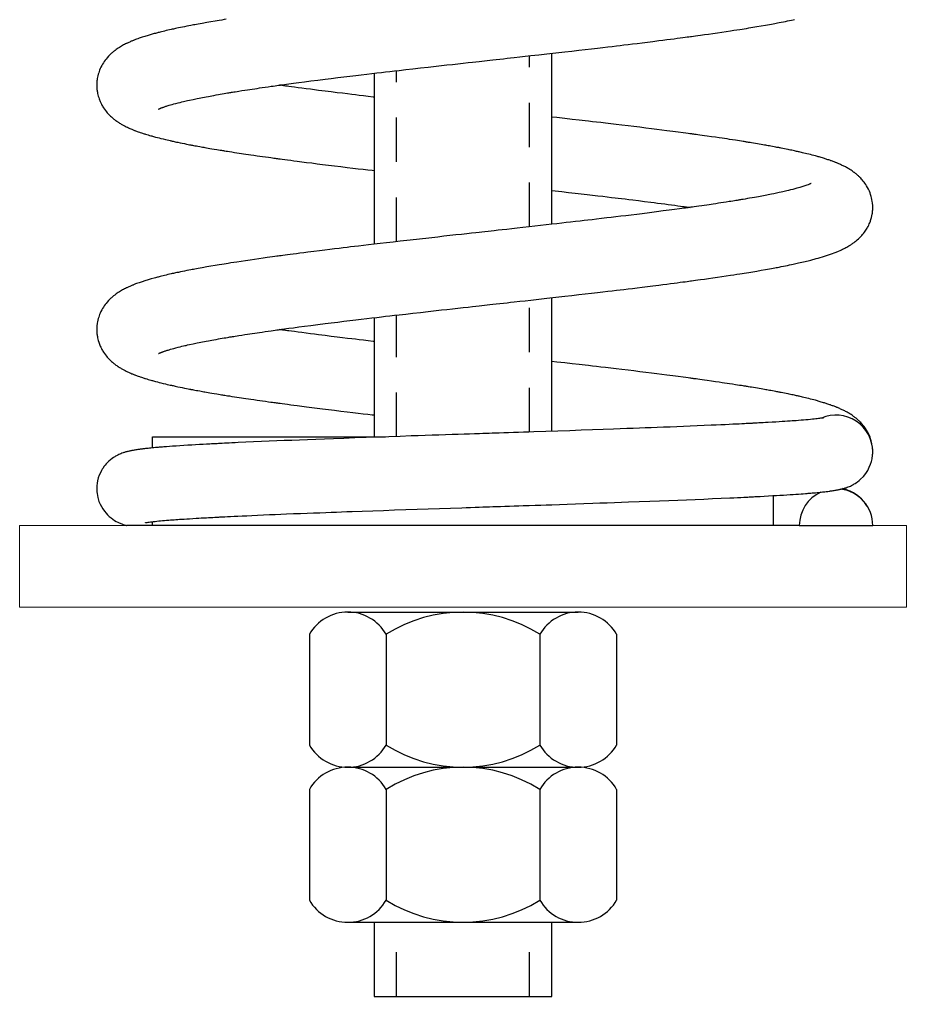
# Model space of a CAD drawing. Extents: x 126.2 to 199.4, y 112.1 to 154.8.
# Drawn here: x 127.406 to 129.906, y 112.08 to 114.836 of the extents above; entities that cross this region are included whole.
import ezdxf

# ---------------------------------------------------------------- set-up
doc = ezdxf.new("R2010")
doc.units = 0
doc.header["$LTSCALE"] = 0.5
doc.header["$MEASUREMENT"] = 0
doc.linetypes.add('HIDDEN', pattern=[0.375, 0.25, -0.125])
doc.layers.get('0').update_dxf_attribs({"linetype": 'CONTINUOUS'})

msp = doc.modelspace()

# ---------------------------------------------------------------- linework, layer by layer
at = {"linetype": 'HIDDEN'}
for p, q in [((128.84349, 114.25086), (128.84349, 114.73329)), ((128.46849, 114.20898), (128.46849, 114.69135)), ((128.84349, 113.67194), (128.84349, 114.04383)), ((128.46849, 113.65825), (128.46849, 114.0019)), ((128.46849, 112.07979), (128.46849, 112.28899)), ((128.84349, 112.07979), (128.84349, 112.28899))]:
    msp.add_line(p, q, dxfattribs=at)
for p, q in [((127.78099, 113.6272), (127.78099, 113.65825)), ((127.78099, 113.65825), (128.43717, 113.65825)), ((129.53099, 113.40825), (129.53099, 113.49259)), ((127.78099, 113.40825), (127.78099, 113.41918)), ((129.53099, 113.40825), (127.78099, 113.40825)), ((128.33123, 113.16399), (128.98075, 113.16399)), ((128.22298, 113.10149), (128.22298, 112.78899)), ((128.43948, 113.10149), (128.43948, 112.78899)), ((128.8725, 113.10149), (128.8725, 112.78899)), ((129.089, 113.10149), (129.089, 112.78899)), ((128.33123, 112.72649), (128.98075, 112.72649)), ((128.33123, 112.72649), (128.98075, 112.72649)), ((128.22298, 112.66399), (128.22298, 112.35149)), ((128.43948, 112.66399), (128.43948, 112.35149)), ((128.8725, 112.66399), (128.8725, 112.35149)), ((129.089, 112.66399), (129.089, 112.35149)), ((128.33123, 112.28899), (128.98075, 112.28899))]:
    msp.add_line(p, q)
at = {"linetype": 'Continuous', "lineweight": 15}
for p, q in [((127.40599, 113.40825), (129.90599, 113.40825)), ((127.40599, 113.40825), (127.40599, 113.17825)), ((129.90599, 113.17825), (129.90599, 113.40825)), ((127.40599, 113.17825), (129.90599, 113.17825))]:
    msp.add_line(p, q, dxfattribs=at)
at = {"linetype": 'Continuous'}
for q in [(127.70793, 113.40825), (129.81105, 113.40825)]:
    msp.add_line((129.60405, 113.40825), q, dxfattribs=at)
at = {"linetype": 'Continuous', "flags": 128}
for points in [[(127.98832, 114.83621), (127.9823, 114.83524), (127.97578, 114.83418), (127.96877, 114.83304), (127.95731, 114.83113), (127.94564, 114.82915), (127.93366, 114.82709), (127.92117, 114.82488), (127.9154, 114.82385), (127.90969, 114.82281), (127.90458, 114.82188), (127.90013, 114.82106), (127.89632, 114.82035), (127.89269, 114.81966), (127.88856, 114.81888), (127.88312, 114.81783), (127.87706, 114.81664), (127.87097, 114.81543), (127.86505, 114.81423), (127.85929, 114.81305), (127.85369, 114.81188), (127.84959, 114.81101), (127.84588, 114.81021), (127.84256, 114.80949), (127.83962, 114.80884), (127.83662, 114.80818), (127.83318, 114.80741), (127.82894, 114.80645), (127.82422, 114.80536), (127.81936, 114.80422), (127.81479, 114.80313), (127.81049, 114.80209), (127.80647, 114.80109), (127.80273, 114.80016), (127.7997, 114.79939), (127.79704, 114.7987), (127.79462, 114.79807), (127.79198, 114.79738), (127.78905, 114.7966), (127.78589, 114.79574), (127.7771, 114.7933), (127.76824, 114.79072), (127.7596, 114.78809), (127.75121, 114.78539), (127.74839, 114.78445), (127.74574, 114.78356), (127.74293, 114.78258), (127.73969, 114.78143), (127.73603, 114.7801), (127.73314, 114.77902), (127.73071, 114.77809), (127.72871, 114.77731), (127.72714, 114.77669), (127.72579, 114.77614), (127.72432, 114.77555), (127.72275, 114.7749), (127.72104, 114.77418), (127.71894, 114.77329), (127.71641, 114.77218), (127.71417, 114.77118), (127.71209, 114.77022), (127.71025, 114.76936), (127.70867, 114.76861), (127.70728, 114.76793), (127.70465, 114.76663), (127.70199, 114.76527), (127.69917, 114.76378), (127.69626, 114.76218), (127.6935, 114.76062), (127.69052, 114.75886), (127.68727, 114.75686), (127.68401, 114.75476), (127.68107, 114.75278), (127.6785, 114.75097), (127.67636, 114.74942), (127.67532, 114.74864), (127.67428, 114.74785), (127.6729, 114.74677), (127.67118, 114.7454), (127.66913, 114.74372), (127.66706, 114.74196), (127.66529, 114.74039), (127.66367, 114.73891), (127.66233, 114.73766), (127.66083, 114.73621), (127.65902, 114.7344), (127.65694, 114.73224), (127.65308, 114.72797), (127.64992, 114.72417), (127.64728, 114.72075), (127.64475, 114.71723), (127.6423, 114.71356), (127.64018, 114.71013), (127.63783, 114.706), (127.63548, 114.70146), (127.63346, 114.69712), (127.63174, 114.69301), (127.63027, 114.68911), (127.62903, 114.68543), (127.62779, 114.68132), (127.62668, 114.677), (127.62574, 114.67271), (127.62504, 114.66882), (127.62451, 114.66523), (127.6242, 114.66258), (127.62396, 114.66006), (127.62375, 114.6572), (127.6236, 114.65369), (127.62356, 114.64962), (127.62366, 114.64552), (127.62379, 114.64299), (127.62395, 114.64088), (127.62411, 114.6391), (127.62426, 114.6377), (127.62444, 114.6362), (127.62475, 114.63389), (127.62524, 114.63086), (127.62597, 114.62704), (127.6269, 114.62296), (127.62787, 114.61928), (127.62909, 114.61521), (127.63023, 114.61185), (127.63118, 114.60927), (127.63211, 114.60692), (127.63332, 114.60406), (127.63486, 114.60069), (127.63661, 114.59715), (127.63825, 114.59409), (127.63971, 114.59151), (127.64114, 114.58915), (127.64296, 114.58629), (127.64526, 114.58291), (127.64803, 114.57911), (127.65084, 114.57555), (127.65342, 114.57249), (127.65575, 114.56989), (127.65799, 114.56751), (127.66011, 114.56536), (127.66229, 114.56324), (127.66485, 114.56086), (127.6677, 114.55835), (127.67011, 114.55632), (127.67196, 114.55482), (127.67353, 114.55359), (127.67546, 114.55212), (127.67769, 114.55046), (127.67976, 114.54899), (127.68155, 114.54775), (127.68304, 114.54674), (127.68426, 114.54593), (127.68601, 114.54479), (127.68796, 114.54356), (127.69014, 114.54223), (127.69269, 114.54071), (127.69616, 114.53873), (127.69971, 114.53679), (127.70327, 114.53493), (127.70682, 114.53315), (127.71014, 114.53155), (127.71303, 114.5302), (127.71523, 114.5292), (127.71731, 114.52828), (127.71964, 114.52727), (127.72249, 114.52606), (127.72456, 114.52521), (127.72663, 114.52437), (127.72845, 114.52365), (127.73001, 114.52304), (127.73129, 114.52254), (127.73322, 114.52181), (127.73533, 114.52101), (127.73769, 114.52014), (127.7404, 114.51917), (127.74364, 114.51802), (127.74635, 114.51709), (127.74936, 114.51608), (127.7523, 114.5151), (127.7549, 114.51426), (127.75715, 114.51354), (127.75918, 114.5129), (127.76142, 114.5122), (127.76485, 114.51115), (127.76874, 114.50998), (127.77264, 114.50884), (127.7761, 114.50784), (127.77853, 114.50715), (127.78074, 114.50653), (127.78325, 114.50583), (127.78619, 114.50503), (127.78959, 114.50411), (127.79454, 114.5028), (127.79958, 114.5015), (127.80464, 114.50022), (127.81115, 114.49861), (127.81704, 114.49718), (127.82229, 114.49595), (127.82692, 114.49487), (127.83095, 114.49395), (127.83269, 114.49355), (127.83429, 114.49319), (127.83618, 114.49277), (127.83858, 114.49224), (127.84149, 114.4916), (127.84493, 114.49085), (127.84854, 114.49007), (127.85216, 114.4893), (127.85828, 114.48801), (127.86439, 114.48675), (127.87049, 114.48552), (127.87633, 114.48436), (127.88134, 114.48337), (127.88547, 114.48257), (127.88749, 114.48218), (127.88919, 114.48186), (127.89112, 114.48149), (127.8936, 114.48102), (127.89662, 114.48045), (127.90022, 114.47978), (127.90438, 114.47901), (127.90861, 114.47824), (127.9137, 114.47731), (127.91813, 114.47652), (127.92188, 114.47585), (127.92501, 114.47529), (127.92849, 114.47468), (127.93267, 114.47394), (127.93725, 114.47314), (127.94249, 114.47224), (127.94838, 114.47123), (127.95496, 114.47012), (127.96162, 114.46901), (127.96669, 114.46816), (127.97114, 114.46743), (127.97495, 114.46681), (127.97812, 114.46629), (127.98063, 114.46588), (127.98251, 114.46558), (127.98505, 114.46517), (127.98842, 114.46463), (127.99261, 114.46396), (127.99765, 114.46316), (128.00473, 114.46205), (128.01196, 114.46092), (128.01887, 114.45985), (128.02545, 114.45885), (128.03168, 114.4579), (128.03757, 114.45702), (128.04416, 114.45603), (128.05091, 114.45503), (128.05838, 114.45394), (128.06657, 114.45275), (128.07551, 114.45146), (128.08306, 114.45038), (128.09109, 114.44925), (128.0996, 114.44806), (128.1077, 114.44694), (128.1147, 114.44597), (128.11926, 114.44535), (128.12317, 114.44482), (128.12643, 114.44437), (128.12904, 114.44402), (128.13099, 114.44376), (128.13274, 114.44352), (128.13629, 114.44305), (128.14083, 114.44244), (128.14638, 114.4417), (128.15345, 114.44076), (128.16159, 114.43968), (128.17023, 114.43854), (128.17931, 114.43735), (128.18883, 114.43611), (128.20163, 114.43446), (128.21517, 114.43272), (128.22948, 114.4309), (128.24455, 114.429), (128.2604, 114.42702), (128.27705, 114.42496), (128.29398, 114.42288), (128.31208, 114.42068), (128.32923, 114.41861), (128.34542, 114.41668), (128.36061, 114.41488), (128.37478, 114.41321), (128.38768, 114.4117), (128.39957, 114.41033), (128.40599, 114.40958)], [(127.79762, 114.58282), (127.79762, 114.58282), (127.79797, 114.583), (127.79831, 114.58318), (127.7988, 114.58341), (127.79948, 114.58373), (127.8004, 114.58415), (127.80152, 114.58464), (127.80228, 114.58496), (127.80308, 114.58529), (127.80385, 114.5856), (127.80457, 114.58589), (127.80534, 114.58619), (127.80634, 114.58658), (127.80784, 114.58714), (127.80943, 114.58772), (127.81096, 114.58827), (127.81243, 114.58878), (127.81442, 114.58946), (127.81643, 114.59014), (127.8185, 114.59081), (127.82051, 114.59146), (127.82232, 114.59203), (127.82492, 114.59283), (127.82804, 114.59377), (127.83171, 114.59485), (127.83603, 114.59608), (127.84109, 114.59748), (127.84673, 114.59898), (127.85266, 114.60051), (127.85846, 114.60196), (127.86386, 114.60328), (127.86788, 114.60423), (127.8716, 114.60511), (127.87536, 114.60597), (127.87972, 114.60696), (127.88474, 114.60807), (127.89551, 114.61039), (127.90642, 114.61266), (127.91211, 114.6138), (127.9173, 114.61483), (127.92202, 114.61575), (127.92698, 114.61671), (127.93249, 114.61775), (127.93818, 114.61882), (127.94339, 114.61979), (127.94845, 114.62071), (127.95375, 114.62167), (127.95991, 114.62277), (127.96698, 114.62402), (127.97187, 114.62488), (127.97714, 114.62579), (127.98272, 114.62675), (127.98787, 114.62762), (127.99234, 114.62838), (127.99612, 114.62901), (127.99919, 114.62952), (128.00154, 114.62991), (128.00368, 114.63026), (128.00645, 114.63072), (128.00992, 114.63128), (128.01409, 114.63196), (128.01897, 114.63275), (128.02437, 114.63361), (128.03283, 114.63495), (128.04079, 114.6362), (128.04825, 114.63735), (128.05517, 114.63842), (128.06185, 114.63943), (128.06925, 114.64054), (128.07563, 114.64149), (128.08252, 114.64251), (128.08993, 114.64359), (128.09787, 114.64474), (128.10635, 114.64596), (128.11522, 114.64722), (128.1213, 114.64807), (128.12671, 114.64883), (128.13145, 114.64948), (128.1355, 114.65004), (128.13885, 114.6505), (128.14149, 114.65087), (128.14343, 114.65113), (128.14525, 114.65138), (128.1488, 114.65186), (128.15324, 114.65247), (128.15856, 114.65319), (128.16479, 114.65403), (128.17834, 114.65584), (128.19325, 114.65782), (128.20956, 114.65996), (128.22732, 114.66226), (128.24656, 114.66473), (128.26733, 114.66736), (128.28473, 114.66954), (128.30286, 114.67179), (128.32049, 114.67395), (128.33741, 114.676), (128.3536, 114.67795), (128.36903, 114.67979), (128.38466, 114.68164), (128.39937, 114.68336), (128.41313, 114.68496), (128.42595, 114.68645), (128.43783, 114.68782), (128.44975, 114.6892), (128.46254, 114.69067), (128.47622, 114.69224), (128.49468, 114.69435), (128.51456, 114.69662), (128.53588, 114.69904), (128.55797, 114.70154), (128.57989, 114.70401), (128.59541, 114.70575), (128.61081, 114.70748), (128.6261, 114.70919), (128.64126, 114.71088), (128.65622, 114.71254), (128.67026, 114.7141), (128.68316, 114.71553), (128.6925, 114.71656), (128.70112, 114.71751), (128.70899, 114.71838), (128.7162, 114.71917), (128.72384, 114.72001), (128.73121, 114.72082), (128.73989, 114.72178), (128.74933, 114.72282), (128.75965, 114.72396), (128.76994, 114.7251), (128.78014, 114.72623), (128.79024, 114.72735), (128.80025, 114.72846), (128.81578, 114.73019), (128.83114, 114.73191), (128.847, 114.73368), (128.86929, 114.73618), (128.89276, 114.73883), (128.91737, 114.74161), (128.94309, 114.74452), (128.96246, 114.74673), (128.98208, 114.74897), (129.00072, 114.7511), (129.01827, 114.75312), (129.03473, 114.75502), (129.05016, 114.75681), (129.06455, 114.75849), (129.07684, 114.75994), (129.08828, 114.7613), (129.09887, 114.76256), (129.10956, 114.76384), (129.12127, 114.76525), (129.13398, 114.7668), (129.14708, 114.7684), (129.16106, 114.77012), (129.1759, 114.77196), (129.19156, 114.77392), (129.20801, 114.776), (129.2192, 114.77742), (129.23056, 114.77888), (129.2412, 114.78025), (129.25099, 114.78152), (129.25995, 114.78269), (129.26808, 114.78376), (129.2754, 114.78472), (129.28193, 114.78559), (129.28768, 114.78635), (129.29265, 114.78702), (129.29686, 114.78758), (129.30043, 114.78806), (129.3053, 114.78871), (129.31127, 114.78952), (129.31827, 114.79047), (129.32587, 114.79152), (129.33656, 114.793), (129.34812, 114.79463), (129.36047, 114.79638), (129.37295, 114.79819), (129.38538, 114.80001), (129.39775, 114.80185), (129.41006, 114.80371), (129.41956, 114.80517), (129.42821, 114.80651), (129.43588, 114.80772), (129.4426, 114.80878), (129.44853, 114.80973), (129.45474, 114.81073), (129.46146, 114.81183), (129.4728, 114.8137), (129.48439, 114.81565), (129.4962, 114.81767), (129.50848, 114.81982), (129.51416, 114.82083), (129.51993, 114.82186), (129.52559, 114.82289), (129.53061, 114.82381), (129.53497, 114.82462), (129.53871, 114.82531), (129.54239, 114.82601), (129.54733, 114.82695), (129.55292, 114.82803), (129.55905, 114.82924), (129.56509, 114.83044), (129.57097, 114.83164), (129.57669, 114.83282), (129.58192, 114.83392), (129.58667, 114.83493), (129.59087, 114.83584)], [(128.40599, 114.61672), (128.40306, 114.61706), (128.38885, 114.61872), (128.37574, 114.62027), (128.36373, 114.6217), (128.35281, 114.623), (128.34295, 114.62418), (128.33022, 114.62572), (128.31626, 114.62742), (128.30111, 114.62928), (128.2848, 114.63131), (128.26739, 114.63349), (128.24891, 114.63582), (128.23755, 114.63727), (128.22586, 114.63878), (128.21385, 114.64034), (128.20188, 114.6419), (128.19103, 114.64333), (128.18137, 114.64461), (128.17287, 114.64574), (128.1655, 114.64673), (128.16093, 114.64735), (128.15692, 114.64789), (128.15346, 114.64836), (128.15055, 114.64875), (128.14813, 114.64908), (128.1452, 114.64948), (128.14136, 114.65001), (128.13829, 114.65043)], [(129.81105, 114.3057), (129.81103, 114.30767), (129.81097, 114.30955), (129.81089, 114.31132), (129.81079, 114.313), (129.81068, 114.31457), (129.81053, 114.31631), (129.81027, 114.3189), (129.80981, 114.32245), (129.80882, 114.32818), (129.80782, 114.33272), (129.80685, 114.33645), (129.80592, 114.33963), (129.80505, 114.34232), (129.80342, 114.34688), (129.80144, 114.35172), (129.79906, 114.35686), (129.79625, 114.36223), (129.79353, 114.36688), (129.79115, 114.3706), (129.78894, 114.3738), (129.78667, 114.37689), (129.78427, 114.37996), (129.7814, 114.38339), (129.7793, 114.38575), (129.77707, 114.38815), (129.77506, 114.39021), (129.77333, 114.39191), (129.77192, 114.39327), (129.77078, 114.39433), (129.76942, 114.39557), (129.76783, 114.39698), (129.76599, 114.39856), (129.76405, 114.40017), (129.76236, 114.40153), (129.76073, 114.4028), (129.75952, 114.40373), (129.75843, 114.40455), (129.75717, 114.40548), (129.75504, 114.407), (129.75256, 114.40872), (129.74982, 114.41055), (129.74681, 114.41246), (129.7439, 114.41424), (129.74139, 114.41573), (129.73909, 114.41704), (129.73668, 114.41837), (129.73424, 114.41969), (129.73193, 114.4209), (129.72971, 114.42203), (129.72751, 114.42312), (129.72523, 114.42422), (129.72307, 114.42524), (129.72052, 114.42641), (129.71775, 114.42765), (129.71533, 114.4287), (129.7133, 114.42957), (129.71161, 114.43027), (129.71002, 114.43093), (129.70851, 114.43154), (129.70705, 114.43213), (129.70569, 114.43266), (129.70404, 114.43331), (129.70209, 114.43406), (129.69982, 114.43491), (129.69754, 114.43576), (129.69514, 114.43663), (129.69325, 114.4373), (129.69159, 114.43789), (129.68964, 114.43856), (129.68726, 114.43937), (129.68457, 114.44028), (129.68199, 114.44113), (129.67931, 114.442), (129.67695, 114.44275), (129.67468, 114.44346), (129.67208, 114.44427), (129.66914, 114.44517), (129.66583, 114.44616), (129.66268, 114.44708), (129.65981, 114.44792), (129.65723, 114.44865), (129.65495, 114.4493), (129.65265, 114.44994), (129.64917, 114.45089), (129.645, 114.45202), (129.64028, 114.45327), (129.63548, 114.45451), (129.63041, 114.4558), (129.62555, 114.45701), (129.62102, 114.45811), (129.61693, 114.45909), (129.61318, 114.45998), (129.60973, 114.46078), (129.60659, 114.46151), (129.60377, 114.46215), (129.60127, 114.46272), (129.59875, 114.46328), (129.59644, 114.4638), (129.59361, 114.46442), (129.59025, 114.46515), (129.58664, 114.46593), (129.58303, 114.4667), (129.57942, 114.46747), (129.57581, 114.46822), (129.57221, 114.46896), (129.56709, 114.47001), (129.56199, 114.47103), (129.55726, 114.47197), (129.55313, 114.47278), (129.55032, 114.47333), (129.5479, 114.47379), (129.54588, 114.47418), (129.54385, 114.47457), (129.54109, 114.47509), (129.5376, 114.47575), (129.53338, 114.47653), (129.5285, 114.47743), (129.52386, 114.47828), (129.51969, 114.47904), (129.516, 114.4797), (129.51233, 114.48035), (129.50923, 114.4809), (129.50567, 114.48153), (129.50141, 114.48228), (129.49645, 114.48314), (129.49076, 114.48412), (129.48576, 114.48497), (129.4803, 114.4859), (129.47465, 114.48685), (129.46955, 114.4877), (129.46502, 114.48844), (129.46109, 114.48909), (129.45766, 114.48965), (129.4549, 114.4901), (129.45279, 114.49044), (129.4509, 114.49074), (129.44844, 114.49114), (129.4454, 114.49163), (129.44103, 114.49232), (129.43582, 114.49315), (129.42979, 114.49409), (129.42371, 114.49504), (129.4154, 114.49632), (129.40758, 114.49752), (129.40025, 114.49863), (129.39342, 114.49965), (129.3869, 114.50062), (129.37788, 114.50195), (129.36772, 114.50343), (129.35641, 114.50505), (129.34391, 114.50682), (129.33687, 114.50781), (129.32988, 114.50878), (129.32362, 114.50965), (129.31812, 114.5104), (129.3134, 114.51104), (129.30947, 114.51158), (129.30659, 114.51197), (129.30436, 114.51227), (129.30266, 114.5125), (129.30069, 114.51276), (129.29831, 114.51308), (129.29554, 114.51345), (129.29036, 114.51415), (129.28418, 114.51497), (129.27696, 114.51593), (129.26267, 114.51781), (129.24717, 114.51983), (129.23042, 114.522), (129.21674, 114.52375), (129.2023, 114.52558), (129.18709, 114.5275), (129.17109, 114.52949), (129.15431, 114.53157), (129.13747, 114.53363), (129.1213, 114.5356), (129.10406, 114.53767), (129.08771, 114.53963), (129.07229, 114.54145), (129.05781, 114.54315), (129.0443, 114.54473), (129.03198, 114.54616), (129.02062, 114.54747), (129.01022, 114.54866), (129.00069, 114.54976), (128.98302, 114.55178), (128.96379, 114.55398), (128.94299, 114.55634), (128.92061, 114.55888), (128.90599, 114.56054)], [(129.63701, 114.37332), (129.63701, 114.37332), (129.63679, 114.37321), (129.63646, 114.37304), (129.63605, 114.37283), (129.63546, 114.37255), (129.63465, 114.37218), (129.63361, 114.37172), (129.63239, 114.37119), (129.63052, 114.37043), (129.62858, 114.36967), (129.62552, 114.36853), (129.62244, 114.36744), (129.6196, 114.36647), (129.6167, 114.36551), (129.61383, 114.36459), (129.61132, 114.3638), (129.60853, 114.36294), (129.6052, 114.36195), (129.60128, 114.36081), (129.59667, 114.35952), (129.59131, 114.35806), (129.58552, 114.35653), (129.57956, 114.35501), (129.57391, 114.35362), (129.56868, 114.35235), (129.5648, 114.35144), (129.56117, 114.3506), (129.55711, 114.34967), (129.55241, 114.34862), (129.54709, 114.34745), (129.53989, 114.3459), (129.53263, 114.34438), (129.52537, 114.3429), (129.52067, 114.34196), (129.51633, 114.3411), (129.51232, 114.34032), (129.50807, 114.3395), (129.50342, 114.33862), (129.49851, 114.3377), (129.49371, 114.3368), (129.48857, 114.33586), (129.48351, 114.33494), (129.47776, 114.3339), (129.47113, 114.33272), (129.46357, 114.33139), (129.45771, 114.33038), (129.45146, 114.32931), (129.4458, 114.32835), (129.44099, 114.32754), (129.43782, 114.32701), (129.4352, 114.32657), (129.43314, 114.32623), (129.4314, 114.32594), (129.42875, 114.32551), (129.42542, 114.32496), (129.42139, 114.32431), (129.41664, 114.32354), (129.41127, 114.32268), (129.40596, 114.32183), (129.39774, 114.32054), (129.39002, 114.31934), (129.38282, 114.31823), (129.37615, 114.31721), (129.36914, 114.31615), (129.36133, 114.31499), (129.35561, 114.31414), (129.34951, 114.31324), (129.34303, 114.3123), (129.33615, 114.3113), (129.32887, 114.31026), (129.32123, 114.30917), (129.31412, 114.30817), (129.30787, 114.3073), (129.30252, 114.30656), (129.29806, 114.30594), (129.29452, 114.30545), (129.2919, 114.3051), (129.2899, 114.30482), (129.28751, 114.3045), (129.28346, 114.30395), (129.27853, 114.30328), (129.2727, 114.30249), (129.26606, 114.3016), (129.25211, 114.29973), (129.23679, 114.29771), (129.22005, 114.29552), (129.20185, 114.29316), (129.18215, 114.29065), (129.16092, 114.28797), (129.14574, 114.28607), (129.13019, 114.28415), (129.11516, 114.28231), (129.10072, 114.28055), (129.08688, 114.27888), (129.07366, 114.2773), (129.06109, 114.27581), (129.04632, 114.27406), (129.03259, 114.27246), (129.01993, 114.27098), (129.00832, 114.26964), (128.9976, 114.2684), (128.98603, 114.26707), (128.97319, 114.26559), (128.95906, 114.26397), (128.94705, 114.26259), (128.93423, 114.26113), (128.9206, 114.25957), (128.90615, 114.25793), (128.89088, 114.2562), (128.87478, 114.25438), (128.85809, 114.2525), (128.84205, 114.25069), (128.82472, 114.24875), (128.80849, 114.24694), (128.79337, 114.24525), (128.77936, 114.24369), (128.76647, 114.24226), (128.7547, 114.24096), (128.74404, 114.23978), (128.73497, 114.23878), (128.72651, 114.23785), (128.7179, 114.2369), (128.7095, 114.23598), (128.70128, 114.23507), (128.69246, 114.2341), (128.6803, 114.23276), (128.66679, 114.23126), (128.65192, 114.22962), (128.63591, 114.22784), (128.61932, 114.22599), (128.60223, 114.22408), (128.58462, 114.22211), (128.5596, 114.2193), (128.53368, 114.21638), (128.50688, 114.21335), (128.47927, 114.21021), (128.45913, 114.20791), (128.44009, 114.20574), (128.42218, 114.20368), (128.4054, 114.20175), (128.3897, 114.19993), (128.37507, 114.19822), (128.3615, 114.19663), (128.34998, 114.19526), (128.33934, 114.194), (128.32937, 114.19281), (128.31862, 114.19151), (128.30681, 114.19008), (128.29394, 114.18852), (128.28065, 114.18689), (128.26645, 114.18513), (128.25135, 114.18325), (128.2354, 114.18125), (128.21861, 114.17912), (128.20723, 114.17766), (128.19633, 114.17626), (128.18629, 114.17496), (128.1771, 114.17376), (128.16873, 114.17266), (128.16117, 114.17167), (128.15441, 114.17077), (128.14845, 114.16998), (128.14326, 114.16929), (128.13883, 114.16869), (128.13516, 114.1682), (128.13131, 114.16769), (128.12576, 114.16694), (128.11911, 114.16603), (128.11171, 114.16502), (128.10376, 114.16392), (128.09264, 114.16237), (128.08067, 114.16068), (128.06816, 114.15888), (128.05569, 114.15707), (128.04328, 114.15524), (128.03093, 114.15338), (128.01866, 114.15151), (128.00962, 114.15012), (128.00157, 114.14886), (127.99448, 114.14774), (127.98832, 114.14676), (127.9823, 114.14579), (127.97578, 114.14473), (127.96877, 114.14358), (127.95731, 114.14168), (127.94564, 114.1397), (127.93366, 114.13763), (127.92117, 114.13543), (127.9154, 114.1344), (127.90969, 114.13336), (127.90458, 114.13243), (127.90013, 114.1316), (127.89632, 114.13089), (127.89269, 114.13021), (127.88856, 114.12942), (127.88312, 114.12837), (127.87706, 114.12719), (127.87097, 114.12598), (127.86505, 114.12478), (127.85929, 114.12359), (127.85369, 114.12242), (127.84959, 114.12155), (127.84588, 114.12076), (127.84256, 114.12004), (127.83962, 114.11939), (127.83662, 114.11873), (127.83318, 114.11795), (127.82894, 114.11699), (127.82422, 114.11591), (127.81936, 114.11477), (127.81479, 114.11368), (127.81049, 114.11263), (127.80647, 114.11164), (127.80273, 114.1107), (127.7997, 114.10993), (127.79704, 114.10925), (127.79462, 114.10862), (127.79198, 114.10792), (127.78905, 114.10715), (127.78589, 114.10629), (127.7771, 114.10385), (127.76824, 114.10127), (127.7596, 114.09863), (127.75121, 114.09594), (127.74839, 114.095), (127.74574, 114.0941), (127.74293, 114.09313), (127.73969, 114.09198), (127.73603, 114.09065), (127.73314, 114.08957), (127.73071, 114.08864), (127.72871, 114.08786), (127.72714, 114.08723), (127.72579, 114.08669), (127.72432, 114.08609), (127.72275, 114.08544), (127.72104, 114.08473), (127.71894, 114.08383), (127.71641, 114.08273), (127.71417, 114.08172), (127.71209, 114.08077), (127.71025, 114.07991), (127.70867, 114.07915), (127.70728, 114.07848), (127.70465, 114.07718), (127.70199, 114.07581), (127.69917, 114.07432), (127.69626, 114.07273), (127.6935, 114.07116), (127.69052, 114.0694), (127.68727, 114.06741), (127.68401, 114.06531), (127.68107, 114.06333), (127.6785, 114.06152), (127.67636, 114.05996), (127.67532, 114.05918), (127.67428, 114.05839), (127.6729, 114.05732), (127.67118, 114.05595), (127.66913, 114.05427), (127.66706, 114.0525), (127.66529, 114.05094), (127.66367, 114.04946), (127.66233, 114.0482), (127.66083, 114.04675), (127.65902, 114.04495), (127.65694, 114.04279), (127.65308, 114.03852), (127.64992, 114.03471), (127.64728, 114.03129), (127.64475, 114.02777), (127.6423, 114.02411), (127.64018, 114.02067), (127.63783, 114.01654), (127.63548, 114.01201), (127.63346, 114.00767), (127.63174, 114.00355), (127.63027, 113.99966), (127.62903, 113.99598), (127.62779, 113.99186), (127.62668, 113.98754), (127.62574, 113.98325), (127.62504, 113.97936), (127.62451, 113.97578), (127.6242, 113.97312), (127.62396, 113.9706), (127.62375, 113.96774), (127.6236, 113.96424), (127.62356, 113.96016), (127.62366, 113.95606), (127.62379, 113.95354), (127.62395, 113.95142), (127.62411, 113.94965), (127.62426, 113.94824), (127.62444, 113.94674), (127.62475, 113.94444), (127.62524, 113.9414), (127.62597, 113.93759), (127.6269, 113.9335), (127.62787, 113.92982), (127.62909, 113.92575), (127.63023, 113.9224), (127.63118, 113.91982), (127.63211, 113.91746), (127.63332, 113.91461), (127.63486, 113.91123), (127.63661, 113.9077), (127.63825, 113.90463), (127.63971, 113.90206), (127.64114, 113.89969), (127.64296, 113.89683), (127.64526, 113.89345), (127.64803, 113.88966), (127.65084, 113.8861), (127.65342, 113.88304), (127.65575, 113.88044), (127.65799, 113.87805), (127.66011, 113.8759), (127.66229, 113.87378), (127.66485, 113.87141), (127.6677, 113.8689), (127.67011, 113.86687), (127.67196, 113.86537), (127.67353, 113.86413), (127.67546, 113.86266), (127.67769, 113.86101), (127.67976, 113.85953), (127.68155, 113.85829), (127.68304, 113.85729), (127.68426, 113.85648), (127.68601, 113.85534), (127.68796, 113.85411), (127.69014, 113.85277), (127.69269, 113.85126), (127.69616, 113.84927), (127.69971, 113.84733), (127.70327, 113.84547), (127.70682, 113.84369), (127.71014, 113.84209), (127.71303, 113.84074), (127.71523, 113.83975), (127.71731, 113.83883), (127.71964, 113.83781), (127.72249, 113.83661), (127.72456, 113.83576), (127.72663, 113.83492), (127.72845, 113.83419), (127.73001, 113.83358), (127.73129, 113.83308), (127.73322, 113.83235), (127.73533, 113.83156), (127.73769, 113.83069), (127.7404, 113.82971), (127.74364, 113.82857), (127.74635, 113.82764), (127.74936, 113.82662), (127.7523, 113.82565), (127.7549, 113.8248), (127.75715, 113.82409), (127.75918, 113.82344), (127.76142, 113.82275), (127.76485, 113.82169), (127.76874, 113.82053), (127.77264, 113.81938), (127.7761, 113.81838), (127.77853, 113.81769), (127.78074, 113.81708), (127.78325, 113.81638), (127.78619, 113.81557), (127.78959, 113.81466), (127.79454, 113.81335), (127.79958, 113.81205), (127.80464, 113.81076), (127.81115, 113.80915), (127.81704, 113.80773), (127.82229, 113.80649), (127.82692, 113.80542), (127.83095, 113.8045), (127.83269, 113.8041), (127.83429, 113.80374), (127.83618, 113.80332), (127.83858, 113.80279), (127.84149, 113.80214), (127.84493, 113.8014), (127.84854, 113.80062), (127.85216, 113.79985), (127.85828, 113.79856), (127.86439, 113.7973), (127.87049, 113.79607), (127.87633, 113.7949), (127.88134, 113.79392), (127.88547, 113.79312), (127.88749, 113.79273), (127.88919, 113.7924), (127.89112, 113.79204), (127.8936, 113.79157), (127.89662, 113.791), (127.90022, 113.79033), (127.90438, 113.78956), (127.90861, 113.78878), (127.9137, 113.78786), (127.91813, 113.78706), (127.92188, 113.78639), (127.92501, 113.78584), (127.92849, 113.78522), (127.93267, 113.78449), (127.93725, 113.78369), (127.94249, 113.78279), (127.94838, 113.78178), (127.95496, 113.78067), (127.96162, 113.77955), (127.96669, 113.77871), (127.97114, 113.77798), (127.97495, 113.77735), (127.97812, 113.77684), (127.98063, 113.77643), (127.98251, 113.77612), (127.98505, 113.77571), (127.98842, 113.77517), (127.99261, 113.7745), (127.99765, 113.77371), (128.00473, 113.77259), (128.01196, 113.77147), (128.01887, 113.7704), (128.02545, 113.76939), (128.03168, 113.76845), (128.03757, 113.76756), (128.04416, 113.76658), (128.05091, 113.76558), (128.05838, 113.76448), (128.06657, 113.76329), (128.07551, 113.76201), (128.08306, 113.76093), (128.09109, 113.75979), (128.0996, 113.7586), (128.1077, 113.75748), (128.1147, 113.75652), (128.11926, 113.75589), (128.12317, 113.75536), (128.12643, 113.75492), (128.12904, 113.75457), (128.13099, 113.75431), (128.13274, 113.75407), (128.13629, 113.75359), (128.14083, 113.75298), (128.14638, 113.75224), (128.15345, 113.7513), (128.16159, 113.75023), (128.17023, 113.74909), (128.17931, 113.7479), (128.18883, 113.74666), (128.20163, 113.74501), (128.21517, 113.74327), (128.22948, 113.74145), (128.24455, 113.73955), (128.2604, 113.73757), (128.27705, 113.7355), (128.29398, 113.73342), (128.31208, 113.73122), (128.32923, 113.72916), (128.34542, 113.72722), (128.36061, 113.72542), (128.37478, 113.72376), (128.38768, 113.72225), (128.39957, 113.72087), (128.40599, 113.72013)], [(128.90599, 114.35349), (128.91562, 114.35239), (128.93436, 114.35026), (128.95341, 114.34808), (128.97187, 114.34596), (128.98925, 114.34396), (129.00555, 114.34208), (129.02149, 114.34024), (129.0363, 114.33851), (129.05, 114.3369), (129.06262, 114.33541), (129.07415, 114.33404), (129.08462, 114.33279), (129.09366, 114.3317), (129.10278, 114.3306), (129.11265, 114.3294), (129.12323, 114.32811), (129.13452, 114.32672), (129.15035, 114.32475), (129.16733, 114.32263), (129.18539, 114.32034), (129.19481, 114.31914), (129.20448, 114.3179), (129.2144, 114.31662), (129.22455, 114.3153), (129.2344, 114.31401), (129.24341, 114.31282), (129.25297, 114.31155), (129.26139, 114.31043), (129.26871, 114.30945), (129.27495, 114.30861), (129.27941, 114.30801), (129.28311, 114.3075), (129.28606, 114.3071), (129.28941, 114.30664), (129.29401, 114.30602), (129.29631, 114.3057)], [(127.79762, 113.89337), (127.79762, 113.89336), (127.79797, 113.89355), (127.79831, 113.89372), (127.7988, 113.89396), (127.79948, 113.89428), (127.8004, 113.89469), (127.80152, 113.89518), (127.80228, 113.89551), (127.80308, 113.89584), (127.80385, 113.89615), (127.80457, 113.89644), (127.80534, 113.89674), (127.80634, 113.89712), (127.80784, 113.89768), (127.80943, 113.89826), (127.81096, 113.89881), (127.81243, 113.89933), (127.81442, 113.90001), (127.81643, 113.90068), (127.8185, 113.90136), (127.82051, 113.90201), (127.82232, 113.90258), (127.82492, 113.90338), (127.82804, 113.90432), (127.83171, 113.90539), (127.83603, 113.90663), (127.84109, 113.90802), (127.84673, 113.90953), (127.85266, 113.91106), (127.85846, 113.91251), (127.86386, 113.91382), (127.86788, 113.91478), (127.8716, 113.91565), (127.87536, 113.91652), (127.87972, 113.9175), (127.88474, 113.91862), (127.89551, 113.92094), (127.90642, 113.9232), (127.91211, 113.92435), (127.9173, 113.92538), (127.92202, 113.9263), (127.92698, 113.92726), (127.93249, 113.9283), (127.93818, 113.92937), (127.94339, 113.93033), (127.94845, 113.93126), (127.95375, 113.93222), (127.95991, 113.93332), (127.96698, 113.93457), (127.97187, 113.93542), (127.97714, 113.93634), (127.98272, 113.93729), (127.98787, 113.93817), (127.99234, 113.93892), (127.99612, 113.93955), (127.99919, 113.94007), (128.00154, 113.94045), (128.00368, 113.94081), (128.00645, 113.94126), (128.00992, 113.94183), (128.01409, 113.94251), (128.01897, 113.94329), (128.02437, 113.94416), (128.03283, 113.9455), (128.04079, 113.94675), (128.04825, 113.9479), (128.05517, 113.94896), (128.06185, 113.94997), (128.06925, 113.95109), (128.07563, 113.95204), (128.08252, 113.95305), (128.08993, 113.95414), (128.09787, 113.95529), (128.10635, 113.9565), (128.11522, 113.95776), (128.1213, 113.95862), (128.12671, 113.95937), (128.13145, 113.96003), (128.1355, 113.96059), (128.13885, 113.96105), (128.14149, 113.96141), (128.14343, 113.96168), (128.14525, 113.96192), (128.1488, 113.96241), (128.15324, 113.96301), (128.15856, 113.96373), (128.16479, 113.96457), (128.17834, 113.96639), (128.19325, 113.96836), (128.20956, 113.97051), (128.22732, 113.97281), (128.24656, 113.97528), (128.26733, 113.97791), (128.28473, 113.98009), (128.30286, 113.98233), (128.32049, 113.98449), (128.33741, 113.98655), (128.3536, 113.9885), (128.36903, 113.99034), (128.38466, 113.99218), (128.39937, 113.99391), (128.41313, 113.99551), (128.42595, 113.997), (128.43783, 113.99837), (128.44975, 113.99974), (128.46254, 114.00121), (128.47622, 114.00278), (128.49468, 114.0049), (128.51456, 114.00716), (128.53588, 114.00958), (128.55797, 114.01209), (128.57989, 114.01456), (128.59541, 114.0163), (128.61081, 114.01803), (128.6261, 114.01974), (128.64126, 114.02142), (128.65622, 114.02309), (128.67026, 114.02465), (128.68316, 114.02607), (128.6925, 114.0271), (128.70112, 114.02806), (128.70899, 114.02892), (128.7162, 114.02972), (128.72384, 114.03056), (128.73121, 114.03137), (128.73989, 114.03232), (128.74933, 114.03336), (128.75965, 114.03451), (128.76994, 114.03564), (128.78014, 114.03677), (128.79024, 114.0379), (128.80025, 114.03901), (128.81578, 114.04074), (128.83114, 114.04245), (128.847, 114.04423), (128.86929, 114.04673), (128.89276, 114.04937), (128.91737, 114.05215), (128.94309, 114.05507), (128.96246, 114.05727), (128.98208, 114.05951), (129.00072, 114.06165), (129.01827, 114.06366), (129.03473, 114.06556), (129.05016, 114.06735), (129.06455, 114.06904), (129.07684, 114.07049), (129.08828, 114.07184), (129.09887, 114.07311), (129.10956, 114.07439), (129.12127, 114.0758), (129.13398, 114.07734), (129.14708, 114.07894), (129.16106, 114.08066), (129.1759, 114.0825), (129.19156, 114.08446), (129.20801, 114.08654), (129.2192, 114.08797), (129.23056, 114.08942), (129.2412, 114.09079), (129.25099, 114.09207), (129.25995, 114.09323), (129.26808, 114.0943), (129.2754, 114.09527), (129.28193, 114.09613), (129.28768, 114.0969), (129.29265, 114.09756), (129.29686, 114.09812), (129.30043, 114.0986), (129.3053, 114.09926), (129.31127, 114.10007), (129.31827, 114.10102), (129.32587, 114.10207), (129.33656, 114.10355), (129.34812, 114.10517), (129.36047, 114.10693), (129.37295, 114.10873), (129.38538, 114.11056), (129.39775, 114.1124), (129.41006, 114.11426), (129.41956, 114.11572), (129.42821, 114.11706), (129.43588, 114.11826), (129.4426, 114.11933), (129.44853, 114.12028), (129.45474, 114.12128), (129.46146, 114.12237), (129.4728, 114.12425), (129.48439, 114.12619), (129.4962, 114.12822), (129.50848, 114.13037), (129.51416, 114.13137), (129.51993, 114.13241), (129.52559, 114.13344), (129.53061, 114.13435), (129.53497, 114.13516), (129.53871, 114.13586), (129.54239, 114.13656), (129.54733, 114.1375), (129.55292, 114.13858), (129.55905, 114.13978), (129.56509, 114.14099), (129.57097, 114.14218), (129.57669, 114.14336), (129.58192, 114.14446), (129.58667, 114.14547), (129.59087, 114.14638), (129.59452, 114.14718), (129.59809, 114.14797), (129.60187, 114.14882), (129.60616, 114.14979), (129.61093, 114.15089), (129.61575, 114.15203), (129.62029, 114.15311), (129.62455, 114.15415), (129.62855, 114.15514), (129.63258, 114.15615), (129.63608, 114.15704), (129.63905, 114.15781), (129.64214, 114.15862), (129.64561, 114.15954), (129.65133, 114.1611), (129.65721, 114.16274), (129.66314, 114.16445), (129.66898, 114.16619), (129.67471, 114.16795), (129.68037, 114.16975), (129.68625, 114.17169), (129.69178, 114.17358), (129.69769, 114.1757), (129.7025, 114.1775), (129.70764, 114.17951), (129.71408, 114.18216), (129.71873, 114.18419), (129.72326, 114.18625), (129.72593, 114.18752), (129.72891, 114.18898), (129.73196, 114.19052), (129.73502, 114.19212), (129.73806, 114.19378), (129.74107, 114.19549), (129.74379, 114.19709), (129.74563, 114.19821), (129.74729, 114.19924), (129.74882, 114.20021), (129.75022, 114.20112), (129.75156, 114.20201), (129.75321, 114.20313), (129.75523, 114.20453), (129.7587, 114.20705), (129.76172, 114.20936), (129.76404, 114.21122), (129.76705, 114.21375), (129.77063, 114.21693), (129.77366, 114.2198), (129.77633, 114.22248), (129.77827, 114.22453), (129.78029, 114.22675), (129.78249, 114.2293), (129.7849, 114.23224), (129.78747, 114.23557), (129.78984, 114.23887), (129.79179, 114.24177), (129.79338, 114.24428), (129.79481, 114.24665), (129.79626, 114.24919), (129.79788, 114.25221), (129.79962, 114.25569), (129.80118, 114.25909), (129.80241, 114.26199), (129.80337, 114.2644), (129.8043, 114.26691), (129.80502, 114.269), (129.80581, 114.27141), (129.80662, 114.27411), (129.80752, 114.27746), (129.80852, 114.28174), (129.80944, 114.28659), (129.8099, 114.28957), (129.8102, 114.29188), (129.81041, 114.29375), (129.8106, 114.29578), (129.81083, 114.29878), (129.81099, 114.30209), (129.81105, 114.3057)], [(128.40599, 113.92727), (128.40306, 113.92761), (128.38885, 113.92927), (128.37574, 113.93082), (128.36373, 113.93224), (128.35281, 113.93355), (128.34295, 113.93473), (128.33022, 113.93627), (128.31626, 113.93797), (128.30111, 113.93983), (128.2848, 113.94185), (128.26739, 113.94403), (128.24891, 113.94637), (128.23755, 113.94782), (128.22586, 113.94932), (128.21385, 113.95088), (128.20188, 113.95245), (128.19103, 113.95387), (128.18137, 113.95516), (128.17287, 113.95629), (128.1655, 113.95728), (128.16093, 113.95789), (128.15692, 113.95843), (128.15346, 113.9589), (128.15055, 113.9593), (128.14813, 113.95963), (128.1452, 113.96003), (128.14136, 113.96055), (128.13829, 113.96097)], [(129.81105, 113.61625), (129.81103, 113.61822), (129.81097, 113.62009), (129.81089, 113.62187), (129.81079, 113.62354), (129.81068, 113.62512), (129.81053, 113.62686), (129.81027, 113.62945), (129.80981, 113.633), (129.80882, 113.63873), (129.80782, 113.64327), (129.80685, 113.647), (129.80592, 113.65018), (129.80505, 113.65286), (129.80342, 113.65743), (129.80144, 113.66226), (129.79906, 113.6674), (129.79625, 113.67277), (129.79353, 113.67743), (129.79115, 113.68114), (129.78894, 113.68434), (129.78667, 113.68744), (129.78427, 113.6905), (129.7814, 113.69393), (129.7793, 113.6963), (129.77707, 113.69869), (129.77506, 113.70075), (129.77333, 113.70246), (129.77192, 113.70381), (129.77078, 113.70487), (129.76942, 113.70611), (129.76783, 113.70752), (129.76599, 113.70911), (129.76405, 113.71072), (129.76236, 113.71208), (129.76073, 113.71335), (129.75952, 113.71428), (129.75843, 113.7151), (129.75717, 113.71602), (129.75504, 113.71755), (129.75256, 113.71926), (129.74982, 113.72109), (129.74681, 113.72301), (129.7439, 113.72479), (129.74139, 113.72627), (129.73909, 113.72759), (129.73668, 113.72892), (129.73424, 113.73023), (129.73193, 113.73144), (129.72971, 113.73257), (129.72751, 113.73366), (129.72523, 113.73476), (129.72307, 113.73578), (129.72052, 113.73695), (129.71775, 113.7382), (129.71533, 113.73925), (129.7133, 113.74011), (129.71161, 113.74082), (129.71002, 113.74148), (129.70851, 113.74209), (129.70705, 113.74267), (129.70569, 113.74321), (129.70404, 113.74385), (129.70209, 113.7446), (129.69982, 113.74546), (129.69754, 113.7463), (129.69514, 113.74717), (129.69325, 113.74785), (129.69159, 113.74843), (129.68964, 113.74911), (129.68726, 113.74992), (129.68457, 113.75082), (129.68199, 113.75167), (129.67931, 113.75254), (129.67695, 113.75329), (129.67468, 113.75401), (129.67208, 113.75481), (129.66914, 113.75571), (129.66583, 113.7567), (129.66268, 113.75763), (129.65981, 113.75846), (129.65723, 113.7592), (129.65495, 113.75984), (129.65265, 113.76048), (129.64917, 113.76144), (129.645, 113.76257), (129.64028, 113.76382), (129.63548, 113.76506), (129.63041, 113.76635), (129.62555, 113.76755), (129.62102, 113.76866), (129.61693, 113.76964), (129.61318, 113.77053), (129.60973, 113.77133), (129.60659, 113.77205), (129.60377, 113.7727), (129.60127, 113.77326), (129.59875, 113.77383), (129.59644, 113.77434), (129.59361, 113.77497), (129.59025, 113.7757), (129.58664, 113.77648), (129.58303, 113.77725), (129.57942, 113.77801), (129.57581, 113.77876), (129.57221, 113.77951), (129.56709, 113.78055), (129.56199, 113.78158), (129.55726, 113.78252), (129.55313, 113.78333), (129.55032, 113.78387), (129.5479, 113.78434), (129.54588, 113.78473), (129.54385, 113.78511), (129.54109, 113.78564), (129.5376, 113.78629), (129.53338, 113.78708), (129.5285, 113.78798), (129.52386, 113.78883), (129.51969, 113.78958), (129.516, 113.79024), (129.51233, 113.7909), (129.50923, 113.79145), (129.50567, 113.79208), (129.50141, 113.79282), (129.49645, 113.79368), (129.49076, 113.79467), (129.48576, 113.79552), (129.4803, 113.79644), (129.47465, 113.79739), (129.46955, 113.79824), (129.46502, 113.79899), (129.46109, 113.79963), (129.45766, 113.80019), (129.4549, 113.80064), (129.45279, 113.80098), (129.4509, 113.80129), (129.44844, 113.80168), (129.4454, 113.80217), (129.44103, 113.80287), (129.43582, 113.80369), (129.42979, 113.80464), (129.42371, 113.80559), (129.4154, 113.80687), (129.40758, 113.80807), (129.40025, 113.80917), (129.39342, 113.8102), (129.3869, 113.81117), (129.37788, 113.81249), (129.36772, 113.81397), (129.35641, 113.8156), (129.34391, 113.81737), (129.33687, 113.81835), (129.32988, 113.81933), (129.32362, 113.82019), (129.31812, 113.82095), (129.3134, 113.82159), (129.30947, 113.82212), (129.30659, 113.82251), (129.30436, 113.82281), (129.30266, 113.82304), (129.30069, 113.82331), (129.29831, 113.82363), (129.29554, 113.824), (129.29036, 113.82469), (129.28418, 113.82552), (129.27696, 113.82647), (129.26267, 113.82835), (129.24717, 113.83038), (129.23042, 113.83254), (129.21674, 113.83429), (129.2023, 113.83613), (129.18709, 113.83804), (129.17109, 113.84004), (129.15431, 113.84212), (129.13747, 113.84418), (129.1213, 113.84614), (129.10406, 113.84822), (129.08771, 113.85017), (129.07229, 113.852), (129.05781, 113.8537), (129.0443, 113.85527), (129.03198, 113.8567), (129.02062, 113.85801), (129.01022, 113.85921), (129.00069, 113.8603), (128.98302, 113.86232), (128.96379, 113.86452), (128.94299, 113.86689), (128.92061, 113.86943), (128.90599, 113.87108)], [(129.67354, 113.71219), (129.67354, 113.71219), (129.67336, 113.71216), (129.67302, 113.71209), (129.67255, 113.712), (129.67197, 113.71189), (129.67127, 113.71176), (129.67004, 113.71155), (129.66837, 113.71128), (129.66627, 113.71096), (129.66402, 113.71064), (129.66124, 113.71026), (129.65815, 113.70986), (129.65459, 113.70942), (129.65058, 113.70896), (129.64624, 113.70848), (129.64158, 113.70799), (129.63532, 113.70737), (129.62906, 113.70678), (129.62282, 113.70623), (129.61616, 113.70566), (129.60895, 113.70507), (129.60141, 113.70448), (129.59552, 113.70404), (129.58967, 113.70361), (129.5839, 113.7032), (129.57776, 113.70278), (129.57075, 113.70231), (129.56281, 113.70179), (129.55521, 113.70131), (129.54684, 113.70079), (129.53763, 113.70022), (129.52754, 113.69962), (129.51652, 113.69899), (129.50908, 113.69856), (129.50215, 113.69817), (129.49578, 113.69782), (129.49001, 113.69751), (129.48485, 113.69723), (129.48033, 113.69699), (129.47648, 113.69678), (129.47331, 113.69661), (129.47084, 113.69648), (129.46907, 113.69639), (129.46741, 113.6963), (129.46526, 113.69619), (129.46208, 113.69603), (129.45822, 113.69583), (129.45385, 113.6956), (129.44902, 113.69536), (129.44206, 113.69501), (129.43429, 113.69462), (129.42568, 113.6942), (129.4162, 113.69374), (129.40583, 113.69325), (129.39474, 113.69273), (129.38272, 113.69217), (129.36975, 113.69158), (129.35585, 113.69096), (129.33579, 113.69008), (129.31601, 113.68924), (129.29658, 113.68842), (129.27755, 113.68764), (129.25896, 113.6869), (129.2398, 113.68615), (129.22124, 113.68543), (129.20332, 113.68475), (129.186, 113.6841), (129.16933, 113.68348), (129.15333, 113.68289), (129.13539, 113.68222), (129.11748, 113.68157), (129.09898, 113.68089), (129.07987, 113.6802), (129.05099, 113.67916), (129.02083, 113.67808), (128.9894, 113.67697), (128.95673, 113.67583), (128.92303, 113.67466), (128.88939, 113.6735), (128.85605, 113.67236), (128.84148, 113.67187), (128.82699, 113.67138), (128.81258, 113.6709), (128.79825, 113.67042), (128.78404, 113.66995), (128.77063, 113.6695), (128.7583, 113.66909), (128.74795, 113.66875), (128.73852, 113.66844), (128.72996, 113.66816), (128.72121, 113.66787), (128.71181, 113.66757), (128.7022, 113.66725), (128.68837, 113.6668), (128.67426, 113.66633), (128.65904, 113.66583), (128.64267, 113.66528), (128.62515, 113.6647), (128.6065, 113.66407), (128.58789, 113.66345), (128.56862, 113.66279), (128.54925, 113.66213), (128.5298, 113.66147), (128.51029, 113.6608), (128.47851, 113.65969), (128.44665, 113.65858), (128.41477, 113.65746), (128.38294, 113.65632), (128.35128, 113.65519), (128.3205, 113.65407), (128.29082, 113.65298), (128.26574, 113.65206), (128.24151, 113.65116), (128.21812, 113.65028), (128.19549, 113.64941), (128.17355, 113.64856), (128.15228, 113.64771), (128.131, 113.64684), (128.10947, 113.64594), (128.08775, 113.64501), (128.06591, 113.64405), (128.044, 113.64306), (128.02211, 113.64204), (128.01338, 113.64163), (128.00478, 113.64121), (127.99692, 113.64083), (127.98986, 113.64049), (127.98357, 113.64017), (127.97678, 113.63983), (127.97112, 113.63955), (127.96659, 113.63932), (127.96314, 113.63914), (127.96113, 113.63903), (127.95855, 113.6389), (127.95537, 113.63873), (127.9516, 113.63854), (127.94725, 113.63831), (127.94246, 113.63805), (127.93304, 113.63755), (127.92316, 113.637), (127.91287, 113.63643), (127.90221, 113.63582), (127.89124, 113.63518), (127.88, 113.6345), (127.86896, 113.63382), (127.85768, 113.63311), (127.84725, 113.63243), (127.83758, 113.63177), (127.82864, 113.63113), (127.82039, 113.63052), (127.81614, 113.6302), (127.81225, 113.62989), (127.80868, 113.62961), (127.80545, 113.62935), (127.80243, 113.6291), (127.7997, 113.62887), (127.79653, 113.6286), (127.79295, 113.62829), (127.789, 113.62794), (127.78469, 113.62755), (127.77997, 113.6271), (127.77574, 113.62669), (127.77196, 113.62631), (127.76862, 113.62596), (127.76569, 113.62565), (127.76313, 113.62537), (127.76086, 113.62512), (127.75858, 113.62486), (127.75615, 113.62457), (127.75369, 113.62428), (127.75121, 113.62397), (127.74875, 113.62366), (127.74635, 113.62335), (127.74401, 113.62303), (127.74154, 113.62269), (127.73929, 113.62237), (127.73678, 113.622), (127.73404, 113.62157), (127.73123, 113.62112), (127.72872, 113.6207), (127.72649, 113.62031), (127.72452, 113.61995), (127.72254, 113.61957), (127.72074, 113.61922), (127.71885, 113.61883), (127.71685, 113.61841), (127.71476, 113.61794), (127.71246, 113.6174), (127.71045, 113.6169), (127.70826, 113.61634), (127.70599, 113.61571), (127.7039, 113.61511), (127.702, 113.61453), (127.70016, 113.61395), (127.69765, 113.6131), (127.69463, 113.61201), (127.69145, 113.61077), (127.68852, 113.60954), (127.68583, 113.60833), (127.68335, 113.60713), (127.68077, 113.60582), (127.67884, 113.60478), (127.67679, 113.60362), (127.67412, 113.60202), (127.6707, 113.59983), (127.66666, 113.59699), (127.66213, 113.59347), (127.65761, 113.58953), (127.65365, 113.5857), (127.65019, 113.582), (127.64718, 113.57847), (127.64397, 113.57433), (127.64128, 113.5705), (127.63903, 113.56699), (127.63682, 113.56322), (127.63372, 113.5572), (127.63069, 113.5502), (127.628, 113.5424), (127.62595, 113.53451), (127.62464, 113.52729), (127.62388, 113.5205), (127.62359, 113.51503), (127.6236, 113.50896), (127.62393, 113.5034), (127.62449, 113.4983), (127.62652, 113.48751), (127.62991, 113.47634), (127.63298, 113.46886), (127.63657, 113.46174), (127.64047, 113.45522), (127.64532, 113.44838), (127.65, 113.44271), (127.65423, 113.4382), (127.65874, 113.43393), (127.66385, 113.42964), (127.66862, 113.42609), (127.67379, 113.42267), (127.67863, 113.41983), (127.6829, 113.41758), (127.68652, 113.41585), (127.68941, 113.41457), (127.69182, 113.41357), (127.69433, 113.41259), (127.69759, 113.41141), (127.7016, 113.41009), (127.70513, 113.40902), (127.70792, 113.40825), (127.70798, 113.40823), (127.70798, 113.40823)], [(127.76106, 113.4163), (127.76105, 113.4163), (127.76117, 113.41632), (127.76141, 113.41637), (127.76178, 113.41644), (127.76244, 113.41657), (127.76326, 113.41672), (127.76432, 113.4169), (127.76571, 113.41713), (127.76849, 113.41755), (127.77156, 113.41799), (127.77483, 113.41843), (127.77863, 113.4189), (127.78304, 113.41942), (127.78791, 113.41996), (127.79298, 113.42049), (127.79833, 113.42103), (127.80371, 113.42154), (127.80904, 113.42202), (127.81451, 113.4225), (127.82038, 113.42299), (127.82666, 113.4235), (127.83174, 113.4239), (127.8368, 113.42428), (127.84183, 113.42466), (127.84682, 113.42502), (127.85177, 113.42536), (127.85711, 113.42573), (127.86309, 113.42613), (127.86973, 113.42657), (127.8771, 113.42704), (127.88525, 113.42755), (127.89421, 113.4281), (127.90404, 113.42869), (127.91096, 113.42909), (127.91829, 113.42952), (127.92572, 113.42994), (127.93263, 113.43033), (127.93899, 113.43068), (127.94475, 113.43099), (127.95084, 113.43132), (127.956, 113.4316), (127.96019, 113.43182), (127.96339, 113.43199), (127.96557, 113.4321), (127.9676, 113.43221), (127.9703, 113.43235), (127.9737, 113.43253), (127.97776, 113.43273), (127.98444, 113.43307), (127.9921, 113.43346), (128.00076, 113.43389), (128.01048, 113.43437), (128.02128, 113.43489), (128.03321, 113.43545), (128.04631, 113.43606), (128.06062, 113.43672), (128.07694, 113.43745), (128.09371, 113.43819), (128.1103, 113.4389), (128.1267, 113.4396), (128.14285, 113.44027), (128.15875, 113.44092), (128.17855, 113.44171), (128.19782, 113.44246), (128.21651, 113.44318), (128.23461, 113.44386), (128.25214, 113.44452), (128.26906, 113.44515), (128.28444, 113.44572), (128.2992, 113.44627), (128.31378, 113.4468), (128.32865, 113.44735), (128.34382, 113.4479), (128.37216, 113.44892), (128.40147, 113.44997), (128.43171, 113.45104), (128.46288, 113.45214), (128.49485, 113.45326), (128.52669, 113.45436), (128.55812, 113.45543), (128.58989, 113.45651), (128.62117, 113.45756), (128.65263, 113.45861), (128.66508, 113.45903), (128.67758, 113.45944), (128.68984, 113.45985), (128.70115, 113.46022), (128.71148, 113.46056), (128.7211, 113.46087), (128.73035, 113.46117), (128.7398, 113.46148), (128.7502, 113.46182), (128.76158, 113.4622), (128.77394, 113.46261), (128.78701, 113.46304), (128.80012, 113.46348), (128.81291, 113.46391), (128.82538, 113.46433), (128.84264, 113.46491), (128.85923, 113.46547), (128.87515, 113.46601), (128.89061, 113.46654), (128.90657, 113.46709), (128.92777, 113.46782), (128.94992, 113.46858), (128.97299, 113.46939), (128.99696, 113.47023), (129.02176, 113.4711), (129.04181, 113.47182), (129.06233, 113.47255), (129.08289, 113.47329), (129.10294, 113.47402), (129.12246, 113.47473), (129.15304, 113.47585), (129.18222, 113.47693), (129.21002, 113.47797), (129.23653, 113.47898), (129.26188, 113.47997), (129.2862, 113.48094), (129.31059, 113.48194), (129.33479, 113.48296), (129.35919, 113.48402), (129.3837, 113.48512), (129.40822, 113.48625), (129.41899, 113.48676), (129.42962, 113.48727), (129.43921, 113.48773), (129.4476, 113.48815), (129.45337, 113.48844), (129.45844, 113.48869), (129.46283, 113.48891), (129.46655, 113.4891), (129.46965, 113.48926), (129.47209, 113.48939), (129.47472, 113.48952), (129.47819, 113.4897), (129.48272, 113.48994), (129.48813, 113.49022), (129.49411, 113.49054), (129.50532, 113.49115), (129.51715, 113.4918), (129.52951, 113.49251), (129.53928, 113.49307), (129.54927, 113.49366), (129.5594, 113.49428), (129.56905, 113.49488), (129.57812, 113.49546), (129.58662, 113.49602), (129.59461, 113.49656), (129.60196, 113.49707), (129.60886, 113.49757), (129.61532, 113.49806), (129.62116, 113.4985), (129.62393, 113.49872), (129.62652, 113.49893), (129.62893, 113.49912), (129.63117, 113.49931), (129.63359, 113.49951), (129.63641, 113.49975), (129.64029, 113.50008), (129.64469, 113.50047), (129.64955, 113.50091), (129.65442, 113.50137), (129.65877, 113.5018), (129.66257, 113.50218), (129.66594, 113.50253), (129.6689, 113.50284), (129.67147, 113.50312), (129.67567, 113.5036), (129.67994, 113.5041), (129.68428, 113.50463), (129.68851, 113.50518), (129.69035, 113.50543), (129.69222, 113.50568), (129.69435, 113.50598), (129.69676, 113.50634), (129.69941, 113.50674), (129.70225, 113.50719), (129.70489, 113.50762), (129.70759, 113.50809), (129.70993, 113.50851), (129.71194, 113.50889), (129.71374, 113.50925), (129.71563, 113.50963), (129.71761, 113.51006), (129.71957, 113.51049), (129.7217, 113.51098), (129.72409, 113.51157), (129.72672, 113.51225), (129.7294, 113.513), (129.73162, 113.51366), (129.73363, 113.51428), (129.73594, 113.51504), (129.73876, 113.51603), (129.74198, 113.51725), (129.74502, 113.51849), (129.74784, 113.51973), (129.75084, 113.52115), (129.75385, 113.52268), (129.75707, 113.52445), (129.759, 113.52557), (129.76158, 113.52715), (129.76476, 113.52924), (129.76844, 113.53187), (129.77252, 113.53508), (129.77679, 113.5388), (129.78461, 113.54678), (129.79131, 113.55522), (129.79689, 113.5639), (129.80137, 113.57263), (129.80478, 113.58108), (129.80724, 113.58905), (129.80817, 113.59283), (129.80893, 113.59648), (129.80948, 113.59966), (129.80975, 113.60155), (129.80995, 113.60304), (129.81009, 113.60421), (129.81023, 113.60538), (129.81037, 113.60659), (129.81051, 113.60785), (129.81064, 113.60916), (129.81077, 113.6105), (129.81091, 113.61235), (129.81101, 113.61427), (129.81105, 113.61625)]]:
    msp.add_lwpolyline(points, dxfattribs=at)
for points in [[(128.90599, 114.25791), (128.90599, 114.74032)], [(128.40599, 114.68413), (128.40599, 114.20182)], [(128.90599, 113.67407), (128.90599, 114.05087)], [(128.40599, 113.99468), (128.40599, 113.65714)], [(128.40599, 112.28899), (128.40599, 112.07979), (128.90599, 112.07979), (128.90599, 112.28899)]]:
    msp.add_lwpolyline(points)
at = {"linetype": 'Continuous'}
for centre, radius, start, end in [((129.70755, 113.61625), 0.1035, 0, 113.495), ((129.69969, 113.40215), 0.11335, 33.01827, 76.22742), ((129.70729, 113.40832), 0.10324, 114.30263, 180.04105), ((129.70775, 113.40832), 0.10331, 359.96037, 82.70794)]:
    msp.add_arc(centre, radius, start, end, dxfattribs=at)
for centre, radius, start, end in [((128.33123, 113.03899), 0.125, 30, 150), ((128.65599, 112.75774), 0.40625, 57.79577, 122.20423), ((128.98075, 113.03899), 0.125, 30, 150), ((128.33123, 112.85149), 0.125, 210, 330), ((128.65599, 113.13274), 0.40625, 237.79577, 302.20423), ((128.98075, 112.85149), 0.125, 210, 330), ((128.33123, 112.60149), 0.125, 30, 150), ((128.65599, 112.32024), 0.40625, 57.79577, 122.20423), ((128.98075, 112.60149), 0.125, 30, 150), ((128.33123, 112.41399), 0.125, 210, 330), ((128.65599, 112.69524), 0.40625, 237.79577, 302.20423), ((128.98075, 112.41399), 0.125, 210, 330)]:
    msp.add_arc(centre, radius, start, end)

doc.saveas('drawing.dxf')
